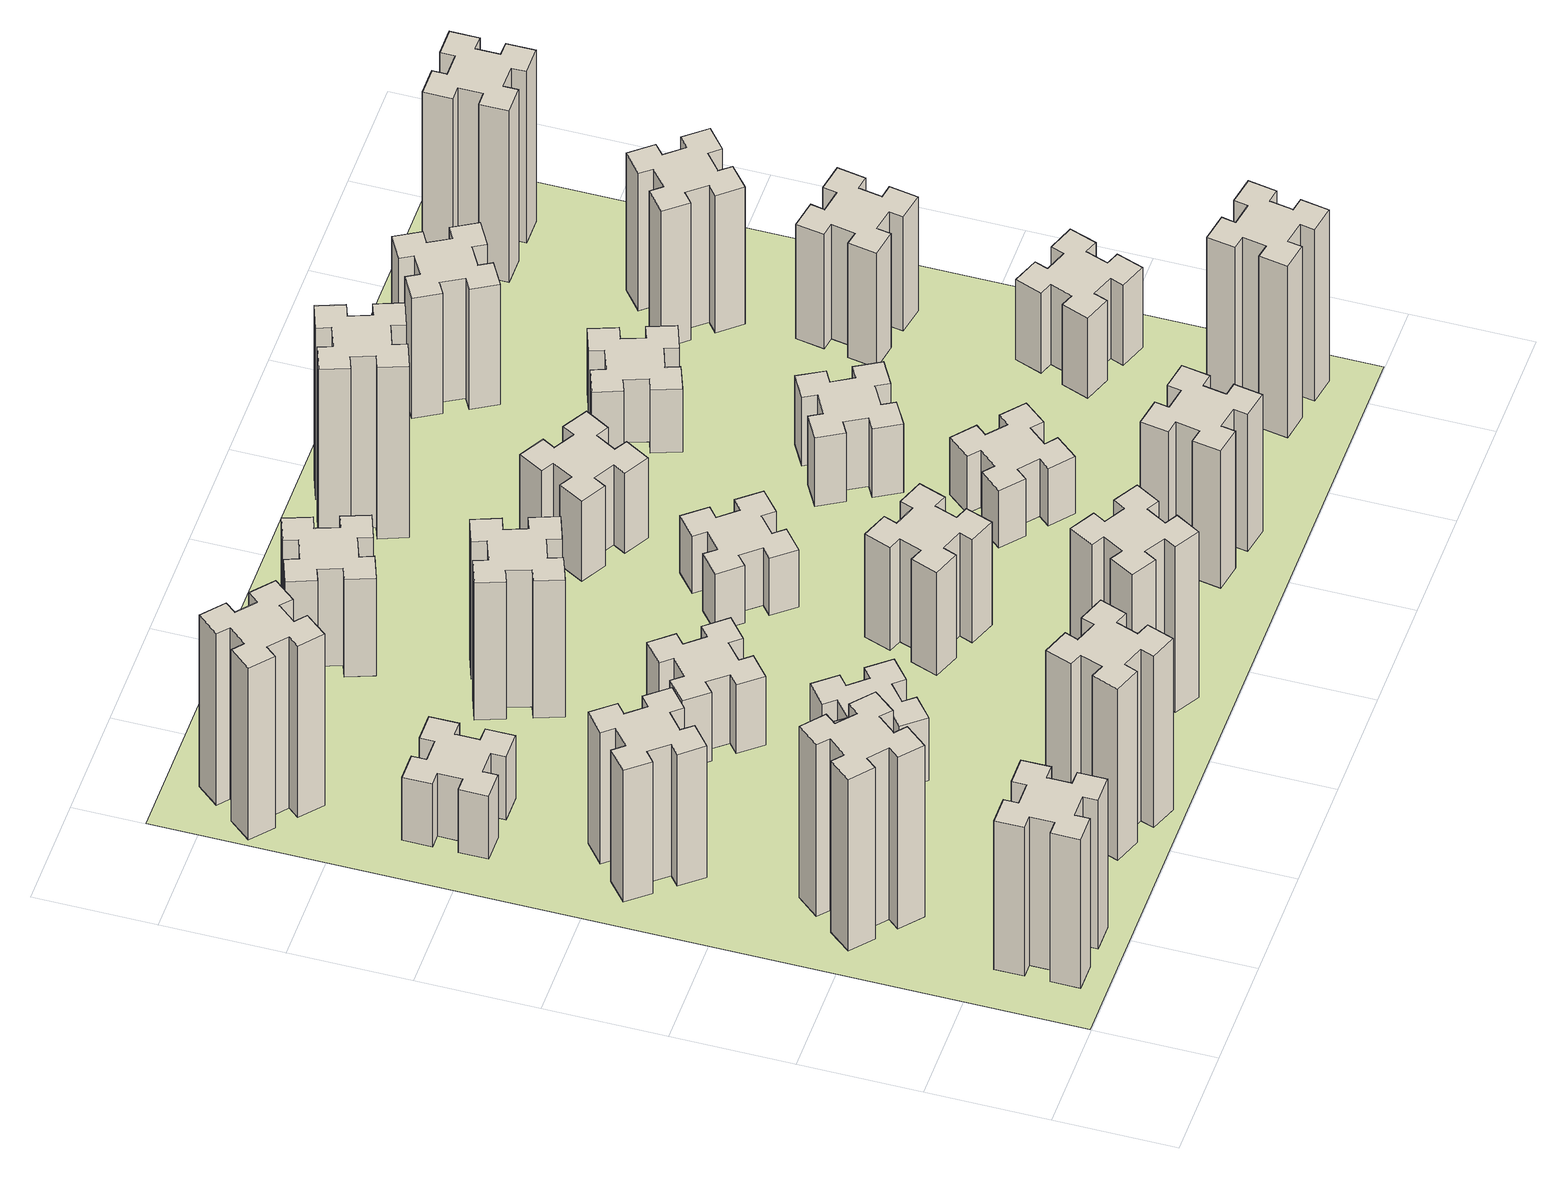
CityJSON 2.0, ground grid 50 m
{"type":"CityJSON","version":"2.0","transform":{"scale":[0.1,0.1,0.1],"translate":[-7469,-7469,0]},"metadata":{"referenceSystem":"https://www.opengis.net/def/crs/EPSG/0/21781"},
"CityObjects":{
"building1":{"type":"Building","attributes":{"class":"1000","function":"1000","usage":"1000","yearOfConstruction":2016,"roofType":"1000","measuredHeight":78,"storeysAboveGround":30,"storeysBelowGround":0},"geometry":[{"type":"Solid","lod":"1","boundaries":[[[[0,1,2,3,4,5,6,7,8,9,10,11,12,13,14,15,16,17,18,19]],[[17,16,20,21]],[[16,15,22,20]],[[15,14,23,22]],[[14,13,24,23]],[[13,12,25,24]],[[12,11,26,25]],[[11,10,27,26]],[[10,9,28,27]],[[9,8,29,28]],[[8,7,30,29]],[[7,6,31,30]],[[6,5,32,31]],[[5,4,33,32]],[[4,3,34,33]],[[3,2,35,34]],[[2,1,36,35]],[[1,0,37,36]],[[0,19,38,37]],[[19,18,39,38]],[[18,17,21,39]],[[24,25,26,27,28,29,30,31,32,33,34,35,36,37,38,39,21,20,22,23]]]]}]},
"building2":{"type":"Building","attributes":{"class":"1000","function":"1000","usage":"1000","yearOfConstruction":2016,"roofType":"1000","measuredHeight":90,"storeysAboveGround":30,"storeysBelowGround":0},"geometry":[{"type":"Solid","lod":"1","boundaries":[[[[40,41,42,43,44,45,46,47,48,49,50,51,52,53,54,55,56,57,58,59]],[[57,56,60,61]],[[56,55,62,60]],[[55,54,63,62]],[[54,53,64,63]],[[53,52,65,64]],[[52,51,66,65]],[[51,50,67,66]],[[50,49,68,67]],[[49,48,69,68]],[[48,47,70,69]],[[47,46,71,70]],[[46,45,72,71]],[[45,44,73,72]],[[44,43,74,73]],[[43,42,75,74]],[[42,41,76,75]],[[41,40,77,76]],[[40,59,78,77]],[[59,58,79,78]],[[58,57,61,79]],[[64,65,66,67,68,69,70,71,72,73,74,75,76,77,78,79,61,60,62,63]]]]}]},
"building3":{"type":"Building","attributes":{"class":"1000","function":"1000","usage":"1000","yearOfConstruction":2016,"roofType":"1000","measuredHeight":69,"storeysAboveGround":30,"storeysBelowGround":0},"geometry":[{"type":"Solid","lod":"1","boundaries":[[[[80,81,82,83,84,85,86,87,88,89,90,91,92,93,94,95,96,97,98,99]],[[97,96,100,101]],[[96,95,102,100]],[[95,94,103,102]],[[94,93,104,103]],[[93,92,105,104]],[[92,91,106,105]],[[91,90,107,106]],[[90,89,108,107]],[[89,88,109,108]],[[88,87,110,109]],[[87,86,111,110]],[[86,85,112,111]],[[85,84,113,112]],[[84,83,114,113]],[[83,82,115,114]],[[82,81,116,115]],[[81,80,117,116]],[[80,99,118,117]],[[99,98,119,118]],[[98,97,101,119]],[[104,105,106,107,108,109,110,111,112,113,114,115,116,117,118,119,101,100,102,103]]]]}]},
"building4":{"type":"Building","attributes":{"class":"1000","function":"1000","usage":"1000","yearOfConstruction":2016,"roofType":"1000","measuredHeight":33,"storeysAboveGround":30,"storeysBelowGround":0},"geometry":[{"type":"Solid","lod":"1","boundaries":[[[[120,121,122,123,124,125,126,127,128,129,130,131,132,133,134,135,136,137,138,139]],[[137,136,140,141]],[[136,135,142,140]],[[135,134,143,142]],[[134,133,144,143]],[[133,132,145,144]],[[132,131,146,145]],[[131,130,147,146]],[[130,129,148,147]],[[129,128,149,148]],[[128,127,150,149]],[[127,126,151,150]],[[126,125,152,151]],[[125,124,153,152]],[[124,123,154,153]],[[123,122,155,154]],[[122,121,156,155]],[[121,120,157,156]],[[120,139,158,157]],[[139,138,159,158]],[[138,137,141,159]],[[144,145,146,147,148,149,150,151,152,153,154,155,156,157,158,159,141,140,142,143]]]]}]},
"building5":{"type":"Building","attributes":{"class":"1000","function":"1000","usage":"1000","yearOfConstruction":2016,"roofType":"1000","measuredHeight":90,"storeysAboveGround":30,"storeysBelowGround":0},"geometry":[{"type":"Solid","lod":"1","boundaries":[[[[160,161,162,163,164,165,166,167,168,169,170,171,172,173,174,175,176,177,178,179]],[[177,176,180,181]],[[176,175,182,180]],[[175,174,183,182]],[[174,173,184,183]],[[173,172,185,184]],[[172,171,186,185]],[[171,170,187,186]],[[170,169,188,187]],[[169,168,189,188]],[[168,167,190,189]],[[167,166,191,190]],[[166,165,192,191]],[[165,164,193,192]],[[164,163,194,193]],[[163,162,195,194]],[[162,161,196,195]],[[161,160,197,196]],[[160,179,198,197]],[[179,178,199,198]],[[178,177,181,199]],[[184,185,186,187,188,189,190,191,192,193,194,195,196,197,198,199,181,180,182,183]]]]}]},
"building6":{"type":"Building","attributes":{"class":"1000","function":"1000","usage":"1000","yearOfConstruction":2016,"roofType":"1000","measuredHeight":90,"storeysAboveGround":30,"storeysBelowGround":0},"geometry":[{"type":"Solid","lod":"1","boundaries":[[[[200,201,202,203,204,205,206,207,208,209,210,211,212,213,214,215,216,217,218,219]],[[217,216,220,221]],[[216,215,222,220]],[[215,214,223,222]],[[214,213,224,223]],[[213,212,225,224]],[[212,211,226,225]],[[211,210,227,226]],[[210,209,228,227]],[[209,208,229,228]],[[208,207,230,229]],[[207,206,231,230]],[[206,205,232,231]],[[205,204,233,232]],[[204,203,234,233]],[[203,202,235,234]],[[202,201,236,235]],[[201,200,237,236]],[[200,219,238,237]],[[219,218,239,238]],[[218,217,221,239]],[[224,225,226,227,228,229,230,231,232,233,234,235,236,237,238,239,221,220,222,223]]]]}]},
"building7":{"type":"Building","attributes":{"class":"1000","function":"1000","usage":"1000","yearOfConstruction":2016,"roofType":"1000","measuredHeight":33,"storeysAboveGround":30,"storeysBelowGround":0},"geometry":[{"type":"Solid","lod":"1","boundaries":[[[[240,241,242,243,244,245,246,247,248,249,250,251,252,253,254,255,256,257,258,259]],[[257,256,260,261]],[[256,255,262,260]],[[255,254,263,262]],[[254,253,264,263]],[[253,252,265,264]],[[252,251,266,265]],[[251,250,267,266]],[[250,249,268,267]],[[249,248,269,268]],[[248,247,270,269]],[[247,246,271,270]],[[246,245,272,271]],[[245,244,273,272]],[[244,243,274,273]],[[243,242,275,274]],[[242,241,276,275]],[[241,240,277,276]],[[240,259,278,277]],[[259,258,279,278]],[[258,257,261,279]],[[264,265,266,267,268,269,270,271,272,273,274,275,276,277,278,279,261,260,262,263]]]]}]},
"building8":{"type":"Building","attributes":{"class":"1000","function":"1000","usage":"1000","yearOfConstruction":2016,"roofType":"1000","measuredHeight":36,"storeysAboveGround":30,"storeysBelowGround":0},"geometry":[{"type":"Solid","lod":"1","boundaries":[[[[280,281,282,283,284,285,286,287,288,289,290,291,292,293,294,295,296,297,298,299]],[[297,296,300,301]],[[296,295,302,300]],[[295,294,303,302]],[[294,293,304,303]],[[293,292,305,304]],[[292,291,306,305]],[[291,290,307,306]],[[290,289,308,307]],[[289,288,309,308]],[[288,287,310,309]],[[287,286,311,310]],[[286,285,312,311]],[[285,284,313,312]],[[284,283,314,313]],[[283,282,315,314]],[[282,281,316,315]],[[281,280,317,316]],[[280,299,318,317]],[[299,298,319,318]],[[298,297,301,319]],[[304,305,306,307,308,309,310,311,312,313,314,315,316,317,318,319,301,300,302,303]]]]}]},
"building9":{"type":"Building","attributes":{"class":"1000","function":"1000","usage":"1000","yearOfConstruction":2016,"roofType":"1000","measuredHeight":87,"storeysAboveGround":30,"storeysBelowGround":0},"geometry":[{"type":"Solid","lod":"1","boundaries":[[[[320,321,322,323,324,325,326,327,328,329,330,331,332,333,334,335,336,337,338,339]],[[337,336,340,341]],[[336,335,342,340]],[[335,334,343,342]],[[334,333,344,343]],[[333,332,345,344]],[[332,331,346,345]],[[331,330,347,346]],[[330,329,348,347]],[[329,328,349,348]],[[328,327,350,349]],[[327,326,351,350]],[[326,325,352,351]],[[325,324,353,352]],[[324,323,354,353]],[[323,322,355,354]],[[322,321,356,355]],[[321,320,357,356]],[[320,339,358,357]],[[339,338,359,358]],[[338,337,341,359]],[[344,345,346,347,348,349,350,351,352,353,354,355,356,357,358,359,341,340,342,343]]]]}]},
"building10":{"type":"Building","attributes":{"class":"1000","function":"1000","usage":"1000","yearOfConstruction":2016,"roofType":"1000","measuredHeight":72,"storeysAboveGround":30,"storeysBelowGround":0},"geometry":[{"type":"Solid","lod":"1","boundaries":[[[[360,361,362,363,364,365,366,367,368,369,370,371,372,373,374,375,376,377,378,379]],[[377,376,380,381]],[[376,375,382,380]],[[375,374,383,382]],[[374,373,384,383]],[[373,372,385,384]],[[372,371,386,385]],[[371,370,387,386]],[[370,369,388,387]],[[369,368,389,388]],[[368,367,390,389]],[[367,366,391,390]],[[366,365,392,391]],[[365,364,393,392]],[[364,363,394,393]],[[363,362,395,394]],[[362,361,396,395]],[[361,360,397,396]],[[360,379,398,397]],[[379,378,399,398]],[[378,377,381,399]],[[384,385,386,387,388,389,390,391,392,393,394,395,396,397,398,399,381,380,382,383]]]]}]},
"building11":{"type":"Building","attributes":{"class":"1000","function":"1000","usage":"1000","yearOfConstruction":2016,"roofType":"1000","measuredHeight":51,"storeysAboveGround":30,"storeysBelowGround":0},"geometry":[{"type":"Solid","lod":"1","boundaries":[[[[400,401,402,403,404,405,406,407,408,409,410,411,412,413,414,415,416,417,418,419]],[[417,416,420,421]],[[416,415,422,420]],[[415,414,423,422]],[[414,413,424,423]],[[413,412,425,424]],[[412,411,426,425]],[[411,410,427,426]],[[410,409,428,427]],[[409,408,429,428]],[[408,407,430,429]],[[407,406,431,430]],[[406,405,432,431]],[[405,404,433,432]],[[404,403,434,433]],[[403,402,435,434]],[[402,401,436,435]],[[401,400,437,436]],[[400,419,438,437]],[[419,418,439,438]],[[418,417,421,439]],[[424,425,426,427,428,429,430,431,432,433,434,435,436,437,438,439,421,420,422,423]]]]}]},
"building12":{"type":"Building","attributes":{"class":"1000","function":"1000","usage":"1000","yearOfConstruction":2016,"roofType":"1000","measuredHeight":54,"storeysAboveGround":30,"storeysBelowGround":0},"geometry":[{"type":"Solid","lod":"1","boundaries":[[[[440,441,442,443,444,445,446,447,448,449,450,451,452,453,454,455,456,457,458,459]],[[457,456,460,461]],[[456,455,462,460]],[[455,454,463,462]],[[454,453,464,463]],[[453,452,465,464]],[[452,451,466,465]],[[451,450,467,466]],[[450,449,468,467]],[[449,448,469,468]],[[448,447,470,469]],[[447,446,471,470]],[[446,445,472,471]],[[445,444,473,472]],[[444,443,474,473]],[[443,442,475,474]],[[442,441,476,475]],[[441,440,477,476]],[[440,459,478,477]],[[459,458,479,478]],[[458,457,461,479]],[[464,465,466,467,468,469,470,471,472,473,474,475,476,477,478,479,461,460,462,463]]]]}]},
"building13":{"type":"Building","attributes":{"class":"1000","function":"1000","usage":"1000","yearOfConstruction":2016,"roofType":"1000","measuredHeight":30,"storeysAboveGround":30,"storeysBelowGround":0},"geometry":[{"type":"Solid","lod":"1","boundaries":[[[[480,481,482,483,484,485,486,487,488,489,490,491,492,493,494,495,496,497,498,499]],[[497,496,500,501]],[[496,495,502,500]],[[495,494,503,502]],[[494,493,504,503]],[[493,492,505,504]],[[492,491,506,505]],[[491,490,507,506]],[[490,489,508,507]],[[489,488,509,508]],[[488,487,510,509]],[[487,486,511,510]],[[486,485,512,511]],[[485,484,513,512]],[[484,483,514,513]],[[483,482,515,514]],[[482,481,516,515]],[[481,480,517,516]],[[480,499,518,517]],[[499,498,519,518]],[[498,497,501,519]],[[504,505,506,507,508,509,510,511,512,513,514,515,516,517,518,519,501,500,502,503]]]]}]},
"building14":{"type":"Building","attributes":{"class":"1000","function":"1000","usage":"1000","yearOfConstruction":2016,"roofType":"1000","measuredHeight":72,"storeysAboveGround":30,"storeysBelowGround":0},"geometry":[{"type":"Solid","lod":"1","boundaries":[[[[520,521,522,523,524,525,526,527,528,529,530,531,532,533,534,535,536,537,538,539]],[[537,536,540,541]],[[536,535,542,540]],[[535,534,543,542]],[[534,533,544,543]],[[533,532,545,544]],[[532,531,546,545]],[[531,530,547,546]],[[530,529,548,547]],[[529,528,549,548]],[[528,527,550,549]],[[527,526,551,550]],[[526,525,552,551]],[[525,524,553,552]],[[524,523,554,553]],[[523,522,555,554]],[[522,521,556,555]],[[521,520,557,556]],[[520,539,558,557]],[[539,538,559,558]],[[538,537,541,559]],[[544,545,546,547,548,549,550,551,552,553,554,555,556,557,558,559,541,540,542,543]]]]}]},
"building15":{"type":"Building","attributes":{"class":"1000","function":"1000","usage":"1000","yearOfConstruction":2016,"roofType":"1000","measuredHeight":42,"storeysAboveGround":30,"storeysBelowGround":0},"geometry":[{"type":"Solid","lod":"1","boundaries":[[[[560,561,562,563,564,565,566,567,568,569,570,571,572,573,574,575,576,577,578,579]],[[577,576,580,581]],[[576,575,582,580]],[[575,574,583,582]],[[574,573,584,583]],[[573,572,585,584]],[[572,571,586,585]],[[571,570,587,586]],[[570,569,588,587]],[[569,568,589,588]],[[568,567,590,589]],[[567,566,591,590]],[[566,565,592,591]],[[565,564,593,592]],[[564,563,594,593]],[[563,562,595,594]],[[562,561,596,595]],[[561,560,597,596]],[[560,579,598,597]],[[579,578,599,598]],[[578,577,581,599]],[[584,585,586,587,588,589,590,591,592,593,594,595,596,597,598,599,581,580,582,583]]]]}]},
"building16":{"type":"Building","attributes":{"class":"1000","function":"1000","usage":"1000","yearOfConstruction":2016,"roofType":"1000","measuredHeight":90,"storeysAboveGround":30,"storeysBelowGround":0},"geometry":[{"type":"Solid","lod":"1","boundaries":[[[[600,601,602,603,604,605,606,607,608,609,610,611,612,613,614,615,616,617,618,619]],[[617,616,620,621]],[[616,615,622,620]],[[615,614,623,622]],[[614,613,624,623]],[[613,612,625,624]],[[612,611,626,625]],[[611,610,627,626]],[[610,609,628,627]],[[609,608,629,628]],[[608,607,630,629]],[[607,606,631,630]],[[606,605,632,631]],[[605,604,633,632]],[[604,603,634,633]],[[603,602,635,634]],[[602,601,636,635]],[[601,600,637,636]],[[600,619,638,637]],[[619,618,639,638]],[[618,617,621,639]],[[624,625,626,627,628,629,630,631,632,633,634,635,636,637,638,639,621,620,622,623]]]]}]},
"building17":{"type":"Building","attributes":{"class":"1000","function":"1000","usage":"1000","yearOfConstruction":2016,"roofType":"1000","measuredHeight":30,"storeysAboveGround":30,"storeysBelowGround":0},"geometry":[{"type":"Solid","lod":"1","boundaries":[[[[640,641,642,643,644,645,646,647,648,649,650,651,652,653,654,655,656,657,658,659]],[[657,656,660,661]],[[656,655,662,660]],[[655,654,663,662]],[[654,653,664,663]],[[653,652,665,664]],[[652,651,666,665]],[[651,650,667,666]],[[650,649,668,667]],[[649,648,669,668]],[[648,647,670,669]],[[647,646,671,670]],[[646,645,672,671]],[[645,644,673,672]],[[644,643,674,673]],[[643,642,675,674]],[[642,641,676,675]],[[641,640,677,676]],[[640,659,678,677]],[[659,658,679,678]],[[658,657,661,679]],[[664,665,666,667,668,669,670,671,672,673,674,675,676,677,678,679,661,660,662,663]]]]}]},
"building18":{"type":"Building","attributes":{"class":"1000","function":"1000","usage":"1000","yearOfConstruction":2016,"roofType":"1000","measuredHeight":36,"storeysAboveGround":30,"storeysBelowGround":0},"geometry":[{"type":"Solid","lod":"1","boundaries":[[[[680,681,682,683,684,685,686,687,688,689,690,691,692,693,694,695,696,697,698,699]],[[697,696,700,701]],[[696,695,702,700]],[[695,694,703,702]],[[694,693,704,703]],[[693,692,705,704]],[[692,691,706,705]],[[691,690,707,706]],[[690,689,708,707]],[[689,688,709,708]],[[688,687,710,709]],[[687,686,711,710]],[[686,685,712,711]],[[685,684,713,712]],[[684,683,714,713]],[[683,682,715,714]],[[682,681,716,715]],[[681,680,717,716]],[[680,699,718,717]],[[699,698,719,718]],[[698,697,701,719]],[[704,705,706,707,708,709,710,711,712,713,714,715,716,717,718,719,701,700,702,703]]]]}]},
"building19":{"type":"Building","attributes":{"class":"1000","function":"1000","usage":"1000","yearOfConstruction":2016,"roofType":"1000","measuredHeight":33,"storeysAboveGround":30,"storeysBelowGround":0},"geometry":[{"type":"Solid","lod":"1","boundaries":[[[[720,721,722,723,724,725,726,727,728,729,730,731,732,733,734,735,736,737,738,739]],[[737,736,740,741]],[[736,735,742,740]],[[735,734,743,742]],[[734,733,744,743]],[[733,732,745,744]],[[732,731,746,745]],[[731,730,747,746]],[[730,729,748,747]],[[729,728,749,748]],[[728,727,750,749]],[[727,726,751,750]],[[726,725,752,751]],[[725,724,753,752]],[[724,723,754,753]],[[723,722,755,754]],[[722,721,756,755]],[[721,720,757,756]],[[720,739,758,757]],[[739,738,759,758]],[[738,737,741,759]],[[744,745,746,747,748,749,750,751,752,753,754,755,756,757,758,759,741,740,742,743]]]]}]},
"building20":{"type":"Building","attributes":{"class":"1000","function":"1000","usage":"1000","yearOfConstruction":2016,"roofType":"1000","measuredHeight":90,"storeysAboveGround":30,"storeysBelowGround":0},"geometry":[{"type":"Solid","lod":"1","boundaries":[[[[760,761,762,763,764,765,766,767,768,769,770,771,772,773,774,775,776,777,778,779]],[[777,776,780,781]],[[776,775,782,780]],[[775,774,783,782]],[[774,773,784,783]],[[773,772,785,784]],[[772,771,786,785]],[[771,770,787,786]],[[770,769,788,787]],[[769,768,789,788]],[[768,767,790,789]],[[767,766,791,790]],[[766,765,792,791]],[[765,764,793,792]],[[764,763,794,793]],[[763,762,795,794]],[[762,761,796,795]],[[761,760,797,796]],[[760,779,798,797]],[[779,778,799,798]],[[778,777,781,799]],[[784,785,786,787,788,789,790,791,792,793,794,795,796,797,798,799,781,780,782,783]]]]}]},
"building21":{"type":"Building","attributes":{"class":"1000","function":"1000","usage":"1000","yearOfConstruction":2016,"roofType":"1000","measuredHeight":63,"storeysAboveGround":30,"storeysBelowGround":0},"geometry":[{"type":"Solid","lod":"1","boundaries":[[[[800,801,802,803,804,805,806,807,808,809,810,811,812,813,814,815,816,817,818,819]],[[817,816,820,821]],[[816,815,822,820]],[[815,814,823,822]],[[814,813,824,823]],[[813,812,825,824]],[[812,811,826,825]],[[811,810,827,826]],[[810,809,828,827]],[[809,808,829,828]],[[808,807,830,829]],[[807,806,831,830]],[[806,805,832,831]],[[805,804,833,832]],[[804,803,834,833]],[[803,802,835,834]],[[802,801,836,835]],[[801,800,837,836]],[[800,819,838,837]],[[819,818,839,838]],[[818,817,821,839]],[[824,825,826,827,828,829,830,831,832,833,834,835,836,837,838,839,821,820,822,823]]]]}]},
"building22":{"type":"Building","attributes":{"class":"1000","function":"1000","usage":"1000","yearOfConstruction":2016,"roofType":"1000","measuredHeight":42,"storeysAboveGround":30,"storeysBelowGround":0},"geometry":[{"type":"Solid","lod":"1","boundaries":[[[[840,841,842,843,844,845,846,847,848,849,850,851,852,853,854,855,856,857,858,859]],[[857,856,860,861]],[[856,855,862,860]],[[855,854,863,862]],[[854,853,864,863]],[[853,852,865,864]],[[852,851,866,865]],[[851,850,867,866]],[[850,849,868,867]],[[849,848,869,868]],[[848,847,870,869]],[[847,846,871,870]],[[846,845,872,871]],[[845,844,873,872]],[[844,843,874,873]],[[843,842,875,874]],[[842,841,876,875]],[[841,840,877,876]],[[840,859,878,877]],[[859,858,879,878]],[[858,857,861,879]],[[864,865,866,867,868,869,870,871,872,873,874,875,876,877,878,879,861,860,862,863]]]]}]},
"building23":{"type":"Building","attributes":{"class":"1000","function":"1000","usage":"1000","yearOfConstruction":2016,"roofType":"1000","measuredHeight":60,"storeysAboveGround":30,"storeysBelowGround":0},"geometry":[{"type":"Solid","lod":"1","boundaries":[[[[880,881,882,883,884,885,886,887,888,889,890,891,892,893,894,895,896,897,898,899]],[[897,896,900,901]],[[896,895,902,900]],[[895,894,903,902]],[[894,893,904,903]],[[893,892,905,904]],[[892,891,906,905]],[[891,890,907,906]],[[890,889,908,907]],[[889,888,909,908]],[[888,887,910,909]],[[887,886,911,910]],[[886,885,912,911]],[[885,884,913,912]],[[884,883,914,913]],[[883,882,915,914]],[[882,881,916,915]],[[881,880,917,916]],[[880,899,918,917]],[[899,898,919,918]],[[898,897,901,919]],[[904,905,906,907,908,909,910,911,912,913,914,915,916,917,918,919,901,900,902,903]]]]}]},
"building24":{"type":"Building","attributes":{"class":"1000","function":"1000","usage":"1000","yearOfConstruction":2016,"roofType":"1000","measuredHeight":72,"storeysAboveGround":30,"storeysBelowGround":0},"geometry":[{"type":"Solid","lod":"1","boundaries":[[[[920,921,922,923,924,925,926,927,928,929,930,931,932,933,934,935,936,937,938,939]],[[937,936,940,941]],[[936,935,942,940]],[[935,934,943,942]],[[934,933,944,943]],[[933,932,945,944]],[[932,931,946,945]],[[931,930,947,946]],[[930,929,948,947]],[[929,928,949,948]],[[928,927,950,949]],[[927,926,951,950]],[[926,925,952,951]],[[925,924,953,952]],[[924,923,954,953]],[[923,922,955,954]],[[922,921,956,955]],[[921,920,957,956]],[[920,939,958,957]],[[939,938,959,958]],[[938,937,941,959]],[[944,945,946,947,948,949,950,951,952,953,954,955,956,957,958,959,941,940,942,943]]]]}]},
"building25":{"type":"Building","attributes":{"class":"1000","function":"1000","usage":"1000","yearOfConstruction":2016,"roofType":"1000","measuredHeight":90,"storeysAboveGround":30,"storeysBelowGround":0},"geometry":[{"type":"Solid","lod":"1","boundaries":[[[[960,961,962,963,964,965,966,967,968,969,970,971,972,973,974,975,976,977,978,979]],[[977,976,980,981]],[[976,975,982,980]],[[975,974,983,982]],[[974,973,984,983]],[[973,972,985,984]],[[972,971,986,985]],[[971,970,987,986]],[[970,969,988,987]],[[969,968,989,988]],[[968,967,990,989]],[[967,966,991,990]],[[966,965,992,991]],[[965,964,993,992]],[[964,963,994,993]],[[963,962,995,994]],[[962,961,996,995]],[[961,960,997,996]],[[960,979,998,997]],[[979,978,999,998]],[[978,977,981,999]],[[984,985,986,987,988,989,990,991,992,993,994,995,996,997,998,999,981,980,982,983]]]]}]},
"landuse1":{"type":"LandUse","attributes":{"name":"plot1","function":"1010"},"geometry":[{"type":"MultiSurface","lod":"1","boundaries":[[[1000,1001,1002,1003]]]}]}
},
"vertices":[
[265,325,0],[265,225,0],[205,225,0],[205,105,0],[325,105,0],[325,165,0],[425,165,0],[425,105,0],[545,105,0],[545,225,0],[485,225,0],[485,325,0],[545,325,0],[545,445,0],[425,445,0],[425,385,0],[325,385,0],[325,445,0],[205,445,0],[205,325,0],[325,385,780],[325,445,780],[425,385,780],[425,445,780],[545,445,780],[545,325,780],[485,325,780],[485,225,780],[545,225,780],[545,105,780],[425,105,780],[425,165,780],[325,165,780],[325,105,780],[205,105,780],[205,225,780],[265,225,780],[265,325,780],[205,325,780],[205,445,780],
[484,1067,0],[408,1132,0],[446,1178,0],[354,1255,0],[277,1163,0],[323,1124,0],[259,1048,0],[213,1086,0],[136,994,0],[228,917,0],[266,963,0],[343,899,0],[304,853,0],[396,776,0],[473,868,0],[427,906,0],[492,983,0],[538,944,0],[615,1036,0],[523,1113,0],[492,983,900],[538,944,900],[427,906,900],[473,868,900],[396,776,900],[304,853,900],[343,899,900],[266,963,900],[228,917,900],[136,994,900],[213,1086,900],[259,1048,900],[323,1124,900],[277,1163,900],[354,1255,900],[446,1178,900],[408,1132,900],[484,1067,900],[523,1113,900],[615,1036,900],
[492,1888,0],[427,1964,0],[473,2003,0],[396,2095,0],[304,2018,0],[343,1972,0],[266,1907,0],[228,1953,0],[136,1876,0],[213,1784,0],[259,1823,0],[323,1746,0],[277,1708,0],[354,1616,0],[446,1693,0],[408,1739,0],[484,1803,0],[523,1757,0],[615,1834,0],[538,1926,0],[484,1803,690],[523,1757,690],[408,1739,690],[446,1693,690],[354,1616,690],[277,1708,690],[323,1746,690],[259,1823,690],[213,1784,690],[136,1876,690],[228,1953,690],[266,1907,690],[343,1972,690],[304,2018,690],[396,2095,690],[473,2003,690],[427,1964,690],[492,1888,690],[538,1926,690],[615,1834,690],
[485,2545,0],[485,2645,0],[545,2645,0],[545,2765,0],[425,2765,0],[425,2705,0],[325,2705,0],[325,2765,0],[205,2765,0],[205,2645,0],[265,2645,0],[265,2545,0],[205,2545,0],[205,2425,0],[325,2425,0],[325,2485,0],[425,2485,0],[425,2425,0],[545,2425,0],[545,2545,0],[425,2485,330],[425,2425,330],[325,2485,330],[325,2425,330],[205,2425,330],[205,2545,330],[265,2545,330],[265,2645,330],[205,2645,330],[205,2765,330],[325,2765,330],[325,2705,330],[425,2705,330],[425,2765,330],[545,2765,330],[545,2645,330],[485,2645,330],[485,2545,330],[545,2545,330],[545,2425,330],
[1029,360,0],[995,266,0],[939,287,0],[897,174,0],[1010,133,0],[1031,189,0],[1125,155,0],[1104,99,0],[1217,57,0],[1258,170,0],[1202,191,0],[1236,285,0],[1292,264,0],[1333,377,0],[1220,418,0],[1200,362,0],[1106,396,0],[1127,452,0],[1014,493,0],[973,380,0],[1106,396,900],[1127,452,900],[1200,362,900],[1220,418,900],[1333,377,900],[1292,264,900],[1236,285,900],[1202,191,900],[1258,170,900],[1217,57,900],[1104,99,900],[1125,155,900],[1031,189,900],[1010,133,900],[897,174,900],[939,287,900],[995,266,900],[1029,360,900],[973,380,900],[1014,493,900],
[384,3387,0],[308,3452,0],[346,3498,0],[254,3575,0],[177,3483,0],[223,3444,0],[159,3368,0],[113,3406,0],[36,3314,0],[128,3237,0],[166,3283,0],[243,3219,0],[204,3173,0],[296,3096,0],[373,3188,0],[327,3226,0],[392,3303,0],[438,3264,0],[515,3356,0],[423,3433,0],[392,3303,900],[438,3264,900],[327,3226,900],[373,3188,900],[296,3096,900],[204,3173,900],[243,3219,900],[166,3283,900],[128,3237,900],[36,3314,900],[113,3406,900],[159,3368,900],[223,3444,900],[177,3483,900],[254,3575,900],[346,3498,900],[308,3452,900],[384,3387,900],[423,3433,900],[515,3356,900],
[1083,1332,0],[1006,1267,0],[968,1313,0],[876,1236,0],[953,1144,0],[999,1183,0],[1063,1106,0],[1017,1068,0],[1094,976,0],[1186,1053,0],[1148,1099,0],[1224,1163,0],[1263,1117,0],[1355,1194,0],[1278,1286,0],[1232,1248,0],[1167,1324,0],[1213,1363,0],[1136,1455,0],[1044,1378,0],[1167,1324,330],[1213,1363,330],[1232,1248,330],[1278,1286,330],[1355,1194,330],[1263,1117,330],[1224,1163,330],[1148,1099,330],[1186,1053,330],[1094,976,330],[1017,1068,330],[1063,1106,330],[999,1183,330],[953,1144,330],[876,1236,330],[968,1313,330],[1006,1267,330],[1083,1332,330],[1044,1378,330],[1136,1455,330],
[1083,1972,0],[1006,1907,0],[968,1953,0],[876,1876,0],[953,1784,0],[999,1823,0],[1063,1746,0],[1017,1708,0],[1094,1616,0],[1186,1693,0],[1148,1739,0],[1224,1803,0],[1263,1757,0],[1355,1834,0],[1278,1926,0],[1232,1888,0],[1167,1964,0],[1213,2003,0],[1136,2095,0],[1044,2018,0],[1167,1964,360],[1213,2003,360],[1232,1888,360],[1278,1926,360],[1355,1834,360],[1263,1757,360],[1224,1803,360],[1148,1739,360],[1186,1693,360],[1094,1616,360],[1017,1708,360],[1063,1746,360],[999,1823,360],[953,1784,360],[876,1876,360],[968,1953,360],[1006,1907,360],[1083,1972,360],[1044,2018,360],[1136,2095,360],
[1657,305,0],[1744,255,0],[1714,203,0],[1818,143,0],[1878,247,0],[1826,277,0],[1876,364,0],[1928,334,0],[1988,438,0],[1884,498,0],[1854,446,0],[1767,496,0],[1797,548,0],[1693,608,0],[1633,504,0],[1685,474,0],[1635,387,0],[1583,417,0],[1523,313,0],[1627,253,0],[1635,387,870],[1583,417,870],[1685,474,870],[1633,504,870],[1693,608,870],[1797,548,870],[1767,496,870],[1854,446,870],[1884,498,870],[1988,438,870],[1928,334,870],[1876,364,870],[1826,277,870],[1878,247,870],[1818,143,870],[1714,203,870],[1744,255,870],[1657,305,870],[1627,253,870],[1523,313,870],
[1106,2475,0],[1200,2509,0],[1220,2453,0],[1333,2494,0],[1292,2607,0],[1236,2586,0],[1202,2680,0],[1258,2700,0],[1217,2813,0],[1104,2772,0],[1125,2716,0],[1031,2682,0],[1010,2738,0],[897,2697,0],[939,2584,0],[995,2605,0],[1029,2511,0],[973,2490,0],[1014,2377,0],[1127,2419,0],[1029,2511,720],[973,2490,720],[995,2605,720],[939,2584,720],[897,2697,720],[1010,2738,720],[1031,2682,720],[1125,2716,720],[1104,2772,720],[1217,2813,720],[1258,2700,720],[1202,2680,720],[1236,2586,720],[1292,2607,720],[1333,2494,720],[1220,2453,720],[1200,2509,720],[1106,2475,720],[1127,2419,720],[1014,2377,720],
[1125,3456,0],[1031,3422,0],[1010,3478,0],[897,3437,0],[939,3324,0],[995,3345,0],[1029,3251,0],[973,3230,0],[1014,3117,0],[1127,3159,0],[1106,3215,0],[1200,3249,0],[1220,3193,0],[1333,3234,0],[1292,3347,0],[1236,3326,0],[1202,3420,0],[1258,3440,0],[1217,3553,0],[1104,3512,0],[1202,3420,510],[1258,3440,510],[1236,3326,510],[1292,3347,510],[1333,3234,510],[1220,3193,510],[1200,3249,510],[1106,3215,510],[1127,3159,510],[1014,3117,510],[973,3230,510],[1029,3251,510],[995,3345,510],[939,3324,510],[897,3437,510],[1010,3478,510],[1031,3422,510],[1125,3456,510],[1104,3512,510],[1217,3553,510],
[1769,1300,0],[1735,1206,0],[1679,1227,0],[1637,1114,0],[1750,1073,0],[1771,1129,0],[1865,1095,0],[1844,1039,0],[1957,997,0],[1998,1110,0],[1942,1131,0],[1976,1225,0],[2032,1204,0],[2073,1317,0],[1960,1358,0],[1940,1302,0],[1846,1336,0],[1867,1392,0],[1754,1433,0],[1713,1320,0],[1846,1336,540],[1867,1392,540],[1940,1302,540],[1960,1358,540],[2073,1317,540],[2032,1204,540],[1976,1225,540],[1942,1131,540],[1998,1110,540],[1957,997,540],[1844,1039,540],[1865,1095,540],[1771,1129,540],[1750,1073,540],[1637,1114,540],[1679,1227,540],[1735,1206,540],[1769,1300,540],[1713,1320,540],[1754,1433,540],
[1972,1988,0],[1907,2064,0],[1953,2103,0],[1876,2195,0],[1784,2118,0],[1823,2072,0],[1746,2007,0],[1708,2053,0],[1616,1976,0],[1693,1884,0],[1739,1923,0],[1803,1846,0],[1757,1808,0],[1834,1716,0],[1926,1793,0],[1888,1839,0],[1964,1903,0],[2003,1857,0],[2095,1934,0],[2018,2026,0],[1964,1903,300],[2003,1857,300],[1888,1839,300],[1926,1793,300],[1834,1716,300],[1757,1808,300],[1803,1846,300],[1739,1923,300],[1693,1884,300],[1616,1976,300],[1708,2053,300],[1746,2007,300],[1823,2072,300],[1784,2118,300],[1876,2195,300],[1953,2103,300],[1907,2064,300],[1972,1988,300],[2018,2026,300],[2095,1934,300],
[2496,444,0],[2478,345,0],[2419,356,0],[2398,237,0],[2517,217,0],[2527,276,0],[2625,258,0],[2615,199,0],[2733,178,0],[2754,297,0],[2695,307,0],[2712,405,0],[2771,395,0],[2792,513,0],[2674,534,0],[2664,475,0],[2565,492,0],[2576,551,0],[2457,572,0],[2437,454,0],[2565,492,720],[2576,551,720],[2664,475,720],[2674,534,720],[2792,513,720],[2771,395,720],[2712,405,720],[2695,307,720],[2754,297,720],[2733,178,720],[2615,199,720],[2625,258,720],[2527,276,720],[2517,217,720],[2398,237,720],[2419,356,720],[2478,345,720],[2496,444,720],[2437,454,720],[2457,572,720],
[2026,2497,0],[2076,2584,0],[2128,2554,0],[2188,2658,0],[2084,2718,0],[2054,2666,0],[1967,2716,0],[1997,2768,0],[1893,2828,0],[1833,2724,0],[1885,2694,0],[1835,2607,0],[1783,2637,0],[1723,2533,0],[1827,2473,0],[1857,2525,0],[1944,2475,0],[1914,2423,0],[2018,2363,0],[2078,2467,0],[1944,2475,420],[1914,2423,420],[1857,2525,420],[1827,2473,420],[1723,2533,420],[1783,2637,420],[1835,2607,420],[1885,2694,420],[1833,2724,420],[1893,2828,420],[1997,2768,420],[1967,2716,420],[2054,2666,420],[2084,2718,420],[2188,2658,420],[2128,2554,420],[2076,2584,420],[2026,2497,420],[2078,2467,420],[2018,2363,420],
[1735,3445,0],[1769,3351,0],[1713,3330,0],[1754,3217,0],[1867,3259,0],[1846,3315,0],[1940,3349,0],[1960,3293,0],[2073,3334,0],[2032,3447,0],[1976,3426,0],[1942,3520,0],[1998,3540,0],[1957,3653,0],[1844,3612,0],[1865,3556,0],[1771,3522,0],[1750,3578,0],[1637,3537,0],[1679,3424,0],[1771,3522,900],[1750,3578,900],[1865,3556,900],[1844,3612,900],[1957,3653,900],[1998,3540,900],[1942,3520,900],[1976,3426,900],[2032,3447,900],[2073,3334,900],[1960,3293,900],[1940,3349,900],[1846,3315,900],[1867,3259,900],[1754,3217,900],[1713,3330,900],[1769,3351,900],[1735,3445,900],[1679,3424,900],[1637,3537,900],
[2647,1006,0],[2712,1083,0],[2758,1044,0],[2835,1136,0],[2743,1213,0],[2704,1167,0],[2628,1232,0],[2666,1278,0],[2574,1355,0],[2497,1263,0],[2543,1224,0],[2479,1148,0],[2433,1186,0],[2356,1094,0],[2448,1017,0],[2486,1063,0],[2563,999,0],[2524,953,0],[2616,876,0],[2693,968,0],[2563,999,300],[2524,953,300],[2486,1063,300],[2448,1017,300],[2356,1094,300],[2433,1186,300],[2479,1148,300],[2543,1224,300],[2497,1263,300],[2574,1355,300],[2666,1278,300],[2628,1232,300],[2704,1167,300],[2743,1213,300],[2835,1136,300],[2758,1044,300],[2712,1083,300],[2647,1006,300],[2693,968,300],[2616,876,300],
[2475,1744,0],[2525,1657,0],[2473,1627,0],[2533,1523,0],[2637,1583,0],[2607,1635,0],[2694,1685,0],[2724,1633,0],[2828,1693,0],[2768,1797,0],[2716,1767,0],[2666,1854,0],[2718,1884,0],[2658,1988,0],[2554,1928,0],[2584,1876,0],[2497,1826,0],[2467,1878,0],[2363,1818,0],[2423,1714,0],[2497,1826,360],[2467,1878,360],[2584,1876,360],[2554,1928,360],[2658,1988,360],[2718,1884,360],[2666,1854,360],[2716,1767,360],[2768,1797,360],[2828,1693,360],[2724,1633,360],[2694,1685,360],[2607,1635,360],[2637,1583,360],[2533,1523,360],[2473,1627,360],[2525,1657,360],[2475,1744,360],[2423,1714,360],[2363,1818,360],
[2586,2475,0],[2680,2509,0],[2700,2453,0],[2813,2494,0],[2772,2607,0],[2716,2586,0],[2682,2680,0],[2738,2700,0],[2697,2813,0],[2584,2772,0],[2605,2716,0],[2511,2682,0],[2490,2738,0],[2377,2697,0],[2419,2584,0],[2475,2605,0],[2509,2511,0],[2453,2490,0],[2494,2377,0],[2607,2419,0],[2509,2511,330],[2453,2490,330],[2475,2605,330],[2419,2584,330],[2377,2697,330],[2490,2738,330],[2511,2682,330],[2605,2716,330],[2584,2772,330],[2697,2813,330],[2738,2700,330],[2682,2680,330],[2716,2586,330],[2772,2607,330],[2813,2494,330],[2700,2453,330],[2680,2509,330],[2586,2475,330],[2607,2419,330],[2494,2377,330],
[3504,475,0],[3405,492,0],[3416,551,0],[3297,572,0],[3277,454,0],[3336,444,0],[3318,345,0],[3259,356,0],[3238,237,0],[3357,217,0],[3367,276,0],[3465,258,0],[3455,199,0],[3573,178,0],[3594,297,0],[3535,307,0],[3552,405,0],[3611,395,0],[3632,513,0],[3514,534,0],[3552,405,900],[3611,395,900],[3535,307,900],[3594,297,900],[3573,178,900],[3455,199,900],[3465,258,900],[3367,276,900],[3357,217,900],[3238,237,900],[3259,356,900],[3318,345,900],[3336,444,900],[3277,454,900],[3297,572,900],[3416,551,900],[3405,492,900],[3504,475,900],[3514,534,900],[3632,513,900],
[2716,3347,0],[2666,3434,0],[2718,3464,0],[2658,3568,0],[2554,3508,0],[2584,3456,0],[2497,3406,0],[2467,3458,0],[2363,3398,0],[2423,3294,0],[2475,3324,0],[2525,3237,0],[2473,3207,0],[2533,3103,0],[2637,3163,0],[2607,3215,0],[2694,3265,0],[2724,3213,0],[2828,3273,0],[2768,3377,0],[2694,3265,630],[2724,3213,630],[2607,3215,630],[2637,3163,630],[2533,3103,630],[2473,3207,630],[2525,3237,630],[2475,3324,630],[2423,3294,630],[2363,3398,630],[2467,3458,630],[2497,3406,630],[2584,3456,630],[2554,3508,630],[2658,3568,630],[2718,3464,630],[2666,3434,630],[2716,3347,630],[2768,3377,630],[2828,3273,630],
[3351,1029,0],[3445,995,0],[3424,939,0],[3537,897,0],[3578,1010,0],[3522,1031,0],[3556,1125,0],[3612,1104,0],[3653,1217,0],[3540,1258,0],[3520,1202,0],[3426,1236,0],[3447,1292,0],[3334,1333,0],[3293,1220,0],[3349,1200,0],[3315,1106,0],[3259,1127,0],[3217,1014,0],[3330,973,0],[3315,1106,420],[3259,1127,420],[3349,1200,420],[3293,1220,420],[3334,1333,420],[3447,1292,420],[3426,1236,420],[3520,1202,420],[3540,1258,420],[3653,1217,420],[3612,1104,420],[3556,1125,420],[3522,1031,420],[3578,1010,420],[3537,897,420],[3424,939,420],[3445,995,420],[3351,1029,420],[3330,973,420],[3217,1014,420],
[3236,2024,0],[3218,1925,0],[3159,1936,0],[3138,1817,0],[3257,1797,0],[3267,1856,0],[3365,1838,0],[3355,1779,0],[3473,1758,0],[3494,1877,0],[3435,1887,0],[3452,1985,0],[3511,1975,0],[3532,2093,0],[3414,2114,0],[3404,2055,0],[3305,2072,0],[3316,2131,0],[3197,2152,0],[3177,2034,0],[3305,2072,600],[3316,2131,600],[3404,2055,600],[3414,2114,600],[3532,2093,600],[3511,1975,600],[3452,1985,600],[3435,1887,600],[3494,1877,600],[3473,1758,600],[3355,1779,600],[3365,1838,600],[3267,1856,600],[3257,1797,600],[3138,1817,600],[3159,1936,600],[3218,1925,600],[3236,2024,600],[3177,2034,600],[3197,2152,600],
[3119,2563,0],[3183,2486,0],[3137,2448,0],[3214,2356,0],[3306,2433,0],[3268,2479,0],[3344,2543,0],[3383,2497,0],[3475,2574,0],[3398,2666,0],[3352,2628,0],[3287,2704,0],[3333,2743,0],[3256,2835,0],[3164,2758,0],[3203,2712,0],[3126,2647,0],[3088,2693,0],[2996,2616,0],[3073,2524,0],[3126,2647,720],[3088,2693,720],[3203,2712,720],[3164,2758,720],[3256,2835,720],[3333,2743,720],[3287,2704,720],[3352,2628,720],[3398,2666,720],[3475,2574,720],[3383,2497,720],[3344,2543,720],[3268,2479,720],[3306,2433,720],[3214,2356,720],[3137,2448,720],[3183,2486,720],[3119,2563,720],[3073,2524,720],[2996,2616,720],
[3285,3325,0],[3385,3325,0],[3385,3265,0],[3505,3265,0],[3505,3385,0],[3445,3385,0],[3445,3485,0],[3505,3485,0],[3505,3605,0],[3385,3605,0],[3385,3545,0],[3285,3545,0],[3285,3605,0],[3165,3605,0],[3165,3485,0],[3225,3485,0],[3225,3385,0],[3165,3385,0],[3165,3265,0],[3285,3265,0],[3225,3385,900],[3165,3385,900],[3225,3485,900],[3165,3485,900],[3165,3605,900],[3285,3605,900],[3285,3545,900],[3385,3545,900],[3385,3605,900],[3505,3605,900],[3505,3485,900],[3445,3485,900],[3445,3385,900],[3505,3385,900],[3505,3265,900],[3385,3265,900],[3385,3325,900],[3285,3325,900],[3285,3265,900],[3165,3265,900],
[5,3705,0],[3705,3705,0],[3705,5,0],[5,5,0]
]}
